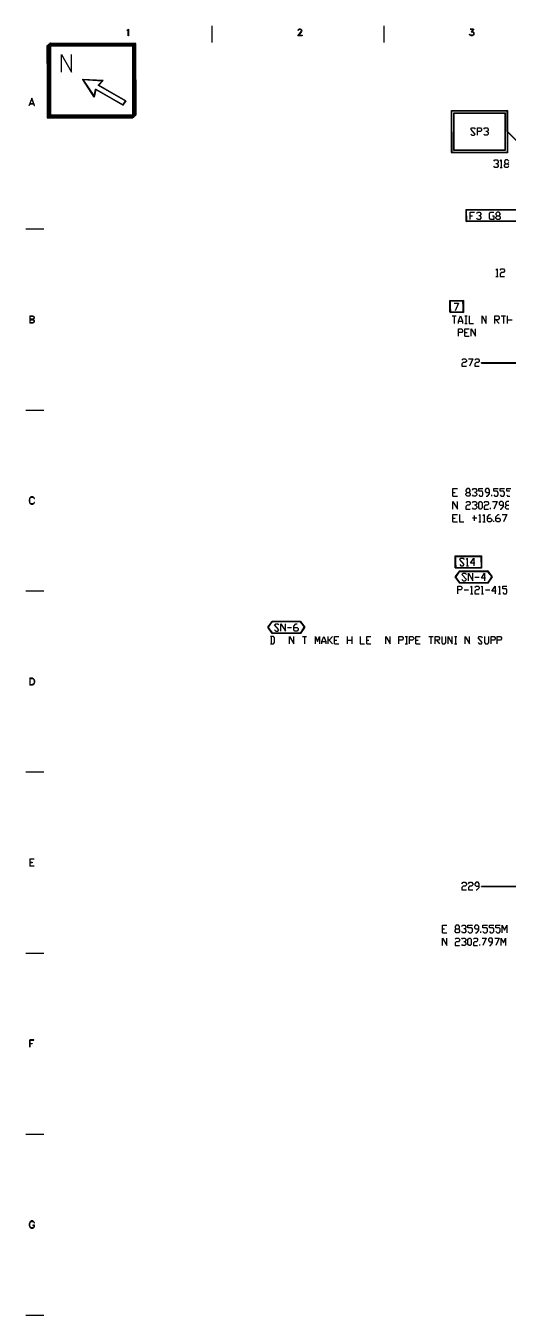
# Model space of a CAD drawing. Header units: millimetres. Extents: x 0 to 741, y 31 to 702.
# Drawn here: x 0 to 251, y 31 to 702 of the extents above; entities that cross this region are included whole.
import ezdxf

# ---------------------------------------------------------------- set-up
doc = ezdxf.new("R2010")
doc.units = ezdxf.units.MM
doc.layers.add('DIAGRAM', color=4, linetype='Continuous')

msp = doc.modelspace()

# ---------------------------------------------------------------- linework, layer by layer
at = {"layer": 'DIAGRAM'}
for p, q in [((52.56, 699.5), (52.92, 699.74)), ((52.92, 699.5), (52.56, 699.38)), ((52.56, 699.38), (52.56, 699.5)), ((52.92, 699.74), (53.4, 700.22)), ((53.28, 699.86), (52.92, 699.5)), ((53.28, 696.74), (53.28, 699.86)), ((53.4, 700.22), (53.4, 696.74)), ((96.96, 693.26), (96.96, 701.9)), ((141.6, 696.74), (143.04, 698.42)), ((141.72, 699.5), (141.84, 699.86)), ((141.72, 699.38), (141.72, 699.5)), ((141.84, 699.38), (141.72, 699.38)), ((143.16, 698.42), (141.72, 696.74)), ((141.84, 699.86), (142.08, 700.1)), ((142.08, 699.86), (141.84, 699.5)), ((141.84, 699.5), (141.84, 699.38)), ((142.08, 700.1), (142.32, 700.22)), ((142.32, 700.1), (142.08, 699.86)), ((142.32, 700.22), (143.04, 700.22)), ((143.04, 700.1), (142.32, 700.1)), ((143.04, 700.22), (143.4, 700.1)), ((143.4, 699.86), (143.04, 700.1)), ((143.04, 698.42), (143.4, 698.9)), ((143.52, 698.9), (143.16, 698.42)), ((143.4, 700.1), (143.52, 699.86)), ((143.52, 699.5), (143.4, 699.86)), ((143.4, 698.9), (143.52, 699.26)), ((143.52, 699.86), (143.64, 699.5)), ((143.52, 699.26), (143.52, 699.5)), ((143.64, 699.26), (143.52, 698.9)), ((143.64, 699.5), (143.64, 699.26)), ((186.48, 693.26), (186.48, 701.9)), ((231.36, 700.1), (231.36, 700.22)), ((231.36, 700.22), (233.16, 700.22)), ((232.92, 700.1), (231.36, 700.1)), ((232.92, 700.22), (231.84, 698.78)), ((231.84, 698.78), (232.32, 698.78)), ((233.16, 700.22), (231.96, 698.78)), ((231.96, 698.9), (232.32, 698.9)), ((232.32, 698.9), (232.8, 698.78)), ((232.32, 698.78), (232.8, 698.54)), ((232.44, 698.78), (232.92, 698.42)), ((232.8, 698.78), (233.16, 698.42)), ((232.8, 698.54), (233.16, 698.06)), ((232.92, 698.42), (233.16, 697.94)), ((233.16, 698.42), (233.28, 697.94)), ((11.4, 654.02), (11.16, 691.58)), ((11.16, 691.58), (11.16, 653.9)), ((11.4, 654.02), (11.16, 691.58)), ((11.16, 691.58), (11.4, 691.34)), ((11.16, 691.58), (11.4, 691.34)), ((56.16, 691.58), (11.16, 691.58)), ((11.4, 691.34), (56.16, 691.58)), ((11.4, 691.34), (56.16, 691.58)), ((11.76, 654.38), (11.64, 691.94)), ((11.64, 691.94), (11.64, 654.26)), ((11.76, 654.38), (11.64, 691.94)), ((11.64, 691.94), (11.76, 691.7)), ((11.64, 691.94), (11.76, 691.7)), ((56.52, 691.94), (11.64, 691.94)), ((11.76, 691.7), (56.52, 691.94)), ((11.76, 691.7), (56.52, 691.94)), ((11.76, 691.7), (11.76, 654.38)), ((56.4, 691.7), (11.76, 691.7)), ((12.12, 654.74), (12, 692.3)), ((12, 692.3), (12, 654.62)), ((12.12, 654.74), (12, 692.3)), ((12, 692.3), (12.12, 692.18)), ((12, 692.3), (12.12, 692.18)), ((56.88, 692.3), (12, 692.3)), ((12.12, 692.18), (56.88, 692.3)), ((12.12, 692.18), (56.88, 692.3)), ((12.12, 692.18), (12.12, 654.74)), ((56.76, 692.18), (12.12, 692.18)), ((12.48, 655.1), (12.36, 692.66)), ((12.36, 692.66), (12.36, 654.98)), ((12.48, 655.1), (12.36, 692.66)), ((12.36, 692.66), (12.48, 692.54)), ((12.36, 692.66), (12.48, 692.54)), ((57.36, 692.66), (12.36, 692.66)), ((12.48, 692.54), (57.36, 692.66)), ((12.48, 692.54), (57.36, 692.66)), ((12.48, 692.54), (12.48, 655.1)), ((57.12, 692.54), (12.48, 692.54)), ((12.84, 655.58), (12.72, 693.02)), ((12.72, 693.02), (12.72, 655.34)), ((12.84, 655.58), (12.72, 693.02)), ((12.72, 693.02), (12.84, 693.02)), ((12.84, 693.02), (12.84, 655.58)), ((53.4, 696.74), (53.28, 696.74)), ((56.16, 691.58), (56.04, 691.34)), ((56.16, 691.58), (56.04, 691.34)), ((56.16, 654.26), (56.16, 691.58)), ((56.52, 691.94), (56.4, 691.7)), ((56.52, 691.94), (56.4, 691.7)), ((56.4, 691.7), (56.52, 654.62)), ((56.4, 691.7), (56.52, 654.62)), ((56.4, 654.74), (56.4, 691.7)), ((56.52, 654.62), (56.52, 691.94)), ((56.88, 692.3), (56.76, 692.18)), ((56.88, 692.3), (56.76, 692.18)), ((56.76, 692.18), (56.88, 654.98)), ((56.76, 692.18), (56.88, 654.98)), ((56.76, 655.1), (56.76, 692.18)), ((56.88, 654.98), (56.88, 692.3)), ((57.36, 692.66), (57.12, 692.54)), ((57.36, 692.66), (57.12, 692.54)), ((57.12, 692.54), (57.36, 655.34)), ((57.12, 692.54), (57.36, 655.34)), ((57.12, 655.58), (57.12, 692.54)), ((57.36, 655.34), (57.36, 692.66)), ((143.88, 696.74), (141.6, 696.74)), ((141.72, 696.98), (143.88, 696.98)), ((143.88, 696.98), (143.88, 696.74)), ((231.12, 697.1), (231, 697.46)), ((231, 697.46), (231.12, 697.46)), ((231.36, 697.1), (231.12, 697.46)), ((231.72, 696.98), (231.12, 697.22)), ((231.36, 696.98), (231.12, 697.1)), ((231.84, 696.98), (231.36, 697.1)), ((231.84, 696.74), (231.36, 696.98)), ((232.32, 696.98), (231.84, 696.98)), ((232.32, 696.74), (231.84, 696.74)), ((232.8, 697.1), (232.32, 696.98)), ((232.8, 696.98), (232.32, 696.74)), ((232.92, 697.22), (232.44, 696.98)), ((233.16, 697.58), (232.8, 697.1)), ((233.16, 697.22), (232.8, 696.98)), ((233.16, 697.7), (232.92, 697.22)), ((233.16, 697.94), (233.16, 697.7)), ((233.28, 697.7), (233.16, 697.22)), ((233.28, 697.94), (233.28, 697.7)), ((11.4, 691.34), (11.4, 654.02)), ((56.04, 691.34), (11.4, 691.34)), ((18.6, 677.78), (18.6, 687.02)), ((18.6, 687.02), (23.88, 677.78)), ((23.88, 677.78), (23.88, 687.02)), ((55.8, 691.1), (55.68, 691.1)), ((55.68, 691.1), (55.8, 653.9)), ((55.68, 691.1), (55.8, 653.9)), ((55.68, 654.02), (55.68, 691.1)), ((55.8, 653.9), (55.8, 691.1)), ((56.04, 691.34), (56.16, 654.26)), ((56.04, 691.34), (56.16, 654.26)), ((56.04, 654.38), (56.04, 691.34)), ((29.76, 674.06), (29.64, 673.94)), ((29.64, 673.94), (29.76, 674.06)), ((29.64, 673.94), (35.64, 665.3)), ((29.64, 673.94), (35.64, 665.3)), ((35.64, 664.82), (29.64, 673.94)), ((40.32, 673.34), (29.64, 673.94)), ((29.64, 673.94), (39.96, 673.22)), ((40.32, 673.34), (29.64, 673.94)), ((35.64, 665.3), (29.76, 674.06)), ((29.76, 674.06), (40.32, 673.34)), ((39.96, 673.22), (37.68, 671.06)), ((40.32, 673.34), (38.04, 671.06)), ((38.04, 671.06), (39.96, 673.22)), ((38.04, 671.06), (39.96, 673.22)), ((39.96, 673.22), (40.32, 673.34)), ((39.96, 673.22), (40.32, 673.34)), ((35.64, 664.82), (36.36, 668.9)), ((36.36, 668.9), (35.64, 665.3)), ((35.64, 664.82), (36.36, 668.9)), ((36.48, 668.66), (35.64, 664.82)), ((35.64, 665.3), (35.64, 664.82)), ((35.64, 665.3), (35.64, 664.82)), ((36.36, 668.9), (36.48, 668.66)), ((36.36, 668.9), (36.48, 668.66)), ((50.52, 660.74), (36.36, 668.9)), ((36.48, 668.66), (50.52, 660.74)), ((36.48, 668.66), (50.52, 660.74)), ((50.52, 660.5), (36.48, 668.66)), ((52.08, 662.9), (37.68, 671.06)), ((37.68, 671.06), (51.84, 662.78)), ((52.08, 662.9), (37.68, 671.06)), ((37.68, 671.06), (38.04, 671.06)), ((37.68, 671.06), (38.04, 671.06)), ((38.04, 671.06), (52.08, 662.9)), ((3.12, 664.22), (1.68, 660.38)), ((1.68, 660.38), (1.8, 660.38)), ((1.8, 660.38), (3.12, 663.62)), ((2.04, 661.34), (4.2, 661.34)), ((2.16, 661.46), (3.96, 661.46)), ((4.56, 660.38), (3.12, 664.22)), ((3.12, 663.62), (4.32, 660.38)), ((4.32, 660.38), (4.56, 660.38)), ((52.08, 662.9), (50.52, 660.5)), ((50.52, 660.5), (51.84, 662.78)), ((51.84, 662.78), (50.52, 660.74)), ((50.52, 660.5), (51.84, 662.78)), ((50.52, 660.74), (50.52, 660.5)), ((50.52, 660.74), (50.52, 660.5)), ((51.84, 662.78), (52.08, 662.9)), ((51.84, 662.78), (52.08, 662.9)), ((55.68, 654.02), (11.16, 653.9)), ((55.68, 654.02), (11.16, 653.9)), ((11.16, 653.9), (11.4, 654.02)), ((11.16, 653.9), (11.4, 654.02)), ((11.16, 653.9), (55.8, 653.9)), ((11.4, 654.02), (55.68, 654.02)), ((56.04, 654.38), (11.64, 654.26)), ((56.04, 654.38), (11.64, 654.26)), ((11.64, 654.26), (11.76, 654.38)), ((11.64, 654.26), (11.76, 654.38)), ((11.64, 654.26), (56.16, 654.26)), ((11.76, 654.38), (56.04, 654.38)), ((56.4, 654.74), (12, 654.62)), ((56.4, 654.74), (12, 654.62)), ((12, 654.62), (12.12, 654.74)), ((12, 654.62), (12.12, 654.74)), ((12, 654.62), (56.52, 654.62)), ((12.12, 654.74), (56.4, 654.74)), ((56.76, 655.1), (12.36, 654.98)), ((56.76, 655.1), (12.36, 654.98)), ((12.36, 654.98), (12.48, 655.1)), ((12.36, 654.98), (12.48, 655.1)), ((12.36, 654.98), (56.88, 654.98)), ((12.48, 655.1), (56.76, 655.1)), ((57.12, 655.58), (12.72, 655.34)), ((57.12, 655.58), (12.72, 655.34)), ((12.72, 655.34), (12.84, 655.58)), ((12.72, 655.34), (12.84, 655.58)), ((12.72, 655.34), (57.36, 655.34)), ((12.84, 655.58), (57.12, 655.58)), ((55.8, 653.9), (55.68, 654.02)), ((55.8, 653.9), (55.68, 654.02)), ((56.16, 654.26), (56.04, 654.38)), ((56.16, 654.26), (56.04, 654.38)), ((56.52, 654.62), (56.4, 654.74)), ((56.52, 654.62), (56.4, 654.74)), ((56.88, 654.98), (56.76, 655.1)), ((56.88, 654.98), (56.76, 655.1)), ((57.36, 655.34), (57.12, 655.58)), ((57.36, 655.34), (57.12, 655.58)), ((221.76, 657.62), (221.52, 657.74)), ((221.52, 657.74), (250.8, 657.74)), ((221.76, 657.62), (221.52, 657.74)), ((221.52, 657.74), (221.76, 635.9)), ((221.52, 657.74), (221.76, 635.9)), ((221.52, 635.9), (221.52, 657.74)), ((250.8, 657.74), (221.76, 657.62)), ((250.8, 657.74), (221.76, 657.62)), ((221.76, 657.62), (250.56, 657.62)), ((221.76, 635.9), (221.76, 657.62)), ((222.84, 656.42), (222.72, 656.66)), ((222.72, 656.66), (249.6, 656.66)), ((222.84, 656.42), (222.72, 656.66)), ((222.72, 656.66), (222.84, 636.98)), ((222.72, 656.66), (222.84, 636.98)), ((222.72, 636.98), (222.72, 656.66)), ((249.6, 656.66), (222.84, 656.42)), ((249.6, 656.66), (222.84, 656.42)), ((222.84, 656.42), (249.48, 656.42)), ((222.84, 636.98), (222.84, 656.42)), ((249.48, 656.42), (249.6, 656.66)), ((249.48, 656.42), (249.6, 656.66)), ((249.6, 636.98), (249.48, 656.42)), ((249.48, 656.42), (249.48, 637.1)), ((249.6, 636.98), (249.48, 656.42)), ((249.6, 656.66), (249.6, 636.98)), ((250.56, 657.62), (250.8, 657.74)), ((250.56, 657.62), (250.8, 657.74)), ((250.8, 635.78), (250.56, 657.62)), ((250.56, 657.62), (250.56, 636.02)), ((250.8, 635.78), (250.56, 657.62)), ((250.8, 657.74), (250.8, 635.78)), ((231.72, 648.14), (232.2, 648.74)), ((233.88, 645.5), (231.72, 648.14)), ((231.72, 645.5), (232.2, 644.9)), ((232.2, 648.74), (233.4, 648.74)), ((232.2, 644.9), (233.4, 644.9)), ((233.4, 648.74), (233.88, 648.14)), ((233.4, 644.9), (233.88, 645.5)), ((235.08, 644.9), (235.08, 648.74)), ((235.08, 648.74), (236.76, 648.74)), ((236.76, 646.82), (235.08, 646.82)), ((236.76, 648.74), (237.24, 648.14)), ((237.24, 647.42), (236.76, 646.82)), ((237.24, 648.14), (237.24, 647.42)), ((238.44, 648.14), (238.92, 648.74)), ((238.92, 644.9), (238.44, 645.5)), ((238.92, 648.74), (240.12, 648.74)), ((240.12, 644.9), (238.92, 644.9)), ((240.12, 646.82), (239.52, 646.82)), ((240.12, 648.74), (240.6, 648.14)), ((240.6, 647.42), (240.12, 646.82)), ((240.12, 646.82), (240.6, 646.1)), ((240.6, 645.5), (240.12, 644.9)), ((240.6, 648.14), (240.6, 647.42)), ((240.6, 646.1), (240.6, 645.5)), ((250.56, 646.82), (250.68, 646.94)), ((286.92, 610.7), (250.56, 646.82)), ((250.56, 646.82), (286.8, 610.58)), ((286.92, 610.7), (250.56, 646.82)), ((250.68, 646.94), (286.92, 610.7)), ((221.76, 635.9), (221.52, 635.9)), ((221.64, 636.02), (221.64, 635.78)), ((221.64, 635.78), (250.56, 636.02)), ((250.56, 636.02), (221.64, 636.02)), ((221.64, 635.78), (250.56, 636.02)), ((250.8, 635.78), (221.64, 635.78)), ((222.84, 636.98), (222.72, 636.98)), ((222.84, 637.1), (222.84, 636.98)), ((222.84, 636.98), (249.48, 637.1)), ((249.48, 637.1), (222.84, 637.1)), ((222.84, 636.98), (249.48, 637.1)), ((249.6, 636.98), (222.84, 636.98)), ((243.6, 631.34), (244.2, 632.06)), ((244.2, 632.06), (245.28, 632.06)), ((245.28, 632.06), (245.88, 631.34)), ((245.88, 631.34), (245.88, 630.74)), ((246.96, 631.34), (247.44, 632.06)), ((247.44, 632.06), (247.44, 628.1)), ((249.72, 632.06), (249.12, 631.34)), ((249.12, 631.34), (249.12, 630.74)), ((249.48, 637.1), (249.6, 636.98)), ((249.48, 637.1), (249.6, 636.98)), ((250.8, 632.06), (249.72, 632.06)), ((250.56, 636.02), (250.8, 635.78)), ((250.56, 636.02), (250.8, 635.78)), ((251.4, 631.34), (250.8, 632.06)), ((244.2, 628.1), (243.6, 628.82)), ((245.28, 628.1), (244.2, 628.1)), ((245.28, 630.02), (244.68, 630.02)), ((245.88, 630.74), (245.28, 630.02)), ((245.28, 630.02), (245.88, 629.42)), ((245.88, 628.82), (245.28, 628.1)), ((245.88, 629.42), (245.88, 628.82)), ((246.96, 628.1), (248.04, 628.1)), ((249.12, 630.74), (249.72, 630.02)), ((249.12, 629.42), (249.72, 630.02)), ((249.12, 628.82), (249.12, 629.42)), ((249.72, 628.1), (249.12, 628.82)), ((249.72, 630.02), (250.8, 630.02)), ((250.8, 628.1), (249.72, 628.1)), ((250.8, 630.02), (251.4, 630.74)), ((250.8, 630.02), (251.4, 629.42)), ((251.4, 628.82), (250.8, 628.1)), ((229.32, 606.14), (229.2, 606.26)), ((229.2, 606.26), (262.8, 606.26)), ((229.32, 606.14), (229.2, 606.26)), ((229.2, 606.26), (229.32, 600.02)), ((229.2, 606.26), (229.32, 600.02)), ((229.2, 600.02), (229.2, 606.26)), ((262.8, 606.26), (229.32, 606.14)), ((262.8, 606.26), (229.32, 606.14)), ((229.32, 606.14), (262.68, 606.14)), ((229.32, 600.02), (229.32, 606.14)), ((231.36, 600.98), (231.36, 604.94)), ((231.36, 604.94), (233.52, 604.94)), ((234.72, 604.22), (235.2, 604.94)), ((235.2, 604.94), (236.4, 604.94)), ((236.4, 604.94), (236.88, 604.22)), ((236.88, 604.22), (236.88, 603.62)), ((241.32, 604.22), (241.92, 604.94)), ((241.32, 601.7), (241.32, 604.22)), ((241.92, 604.94), (243.6, 604.94)), ((245.28, 604.94), (244.68, 604.22)), ((244.68, 604.22), (244.68, 603.62)), ((246.36, 604.94), (245.28, 604.94)), ((246.96, 604.22), (246.36, 604.94)), ((246.96, 603.62), (246.96, 604.22)), ((229.32, 600.02), (229.2, 600.02)), ((229.32, 600.14), (229.32, 600.02)), ((229.32, 600.02), (262.68, 600.14)), ((262.68, 600.14), (229.32, 600.14)), ((229.32, 600.02), (262.68, 600.14)), ((262.8, 600.02), (229.32, 600.02)), ((231.36, 602.9), (232.44, 602.9)), ((235.2, 600.98), (234.72, 601.7)), ((236.4, 600.98), (235.2, 600.98)), ((236.4, 602.9), (235.8, 602.9)), ((236.88, 603.62), (236.4, 602.9)), ((236.4, 602.9), (236.88, 602.3)), ((236.88, 601.7), (236.4, 600.98)), ((236.88, 602.3), (236.88, 601.7)), ((241.92, 600.98), (241.32, 601.7)), ((243.6, 600.98), (241.92, 600.98)), ((243, 602.9), (243.6, 602.9)), ((243.6, 602.9), (243.6, 600.98)), ((244.68, 603.62), (245.28, 602.9)), ((244.68, 602.3), (245.28, 602.9)), ((244.68, 601.7), (244.68, 602.3)), ((245.28, 600.98), (244.68, 601.7)), ((245.28, 602.9), (246.36, 602.9)), ((246.36, 600.98), (245.28, 600.98)), ((246.36, 602.9), (246.96, 603.62)), ((246.36, 602.9), (246.96, 602.3)), ((246.96, 601.7), (246.36, 600.98)), ((246.96, 602.3), (246.96, 601.7)), ((0, 596.18), (9.36, 596.18)), ((244.68, 574.7), (245.28, 575.3)), ((244.68, 571.46), (245.88, 571.46)), ((245.28, 575.3), (245.28, 571.46)), ((246.96, 574.7), (247.44, 575.3)), ((247.44, 573.38), (246.96, 572.78)), ((246.96, 572.78), (246.96, 571.46)), ((246.96, 571.46), (249.12, 571.46)), ((247.44, 575.3), (248.64, 575.3)), ((248.64, 573.38), (247.44, 573.38)), ((248.64, 575.3), (249.12, 574.7)), ((249.12, 574.1), (248.64, 573.38)), ((249.12, 574.7), (249.12, 574.1)), ((221.04, 558.74), (220.8, 558.86)), ((220.8, 558.86), (227.76, 558.86)), ((221.04, 558.74), (220.8, 558.86)), ((220.8, 558.86), (221.04, 552.74)), ((220.8, 558.86), (221.04, 552.74)), ((220.8, 552.74), (220.8, 558.86)), ((227.76, 558.86), (221.04, 558.74)), ((227.76, 558.86), (221.04, 558.74)), ((221.04, 558.74), (227.52, 558.74)), ((221.04, 552.74), (221.04, 558.74)), ((222.96, 557.54), (225.24, 557.54)), ((225.24, 557.54), (223.56, 553.58)), ((227.52, 558.74), (227.76, 558.86)), ((227.52, 558.74), (227.76, 558.86)), ((227.76, 552.62), (227.52, 558.74)), ((227.52, 558.74), (227.52, 552.74)), ((227.76, 552.62), (227.52, 558.74)), ((227.76, 558.86), (227.76, 552.62)), ((2.04, 550.94), (2.04, 547.1)), ((2.04, 550.94), (3.48, 550.94)), ((2.16, 550.7), (2.16, 547.34)), ((2.16, 550.7), (3.48, 550.7)), ((3.48, 550.94), (3.96, 550.7)), ((3.48, 550.7), (3.96, 550.58)), ((3.96, 550.7), (4.2, 550.58)), ((3.96, 550.58), (4.2, 550.22)), ((4.2, 550.58), (4.32, 550.22)), ((221.04, 552.74), (220.8, 552.74)), ((220.92, 552.74), (220.92, 552.62)), ((220.92, 552.62), (227.52, 552.74)), ((227.52, 552.74), (220.92, 552.74)), ((220.92, 552.62), (227.52, 552.74)), ((227.76, 552.62), (220.92, 552.62)), ((221.88, 550.82), (224.04, 550.82)), ((222.96, 550.82), (222.96, 546.98)), ((225.24, 548.18), (226.32, 550.82)), ((226.32, 550.82), (227.4, 548.18)), ((227.52, 552.74), (227.76, 552.62)), ((227.52, 552.74), (227.76, 552.62)), ((228.6, 550.82), (229.68, 550.82)), ((229.08, 550.82), (229.08, 546.98)), ((230.76, 550.82), (230.76, 546.98)), ((237.48, 546.98), (237.48, 550.82)), ((237.48, 550.82), (239.64, 546.98)), ((239.64, 546.98), (239.64, 550.82)), ((244.2, 546.98), (244.2, 550.82)), ((244.2, 550.82), (245.88, 550.82)), ((245.88, 550.82), (246.36, 550.22)), ((247.44, 550.82), (249.72, 550.82)), ((248.64, 550.82), (248.64, 546.98)), ((250.8, 546.98), (250.8, 550.82)), ((3.48, 547.1), (2.04, 547.1)), ((3.48, 549.14), (2.16, 549.14)), ((2.16, 548.9), (3.48, 548.9)), ((3.48, 547.34), (2.16, 547.34)), ((3.96, 549.26), (3.48, 549.14)), ((3.96, 549.14), (3.48, 548.9)), ((3.48, 549.14), (3.96, 548.9)), ((3.48, 548.9), (3.96, 548.78)), ((3.96, 547.46), (3.48, 547.34)), ((3.96, 547.34), (3.48, 547.1)), ((4.2, 549.62), (3.96, 549.26)), ((4.2, 549.26), (3.96, 549.14)), ((3.96, 548.9), (4.2, 548.78)), ((3.96, 548.78), (4.2, 548.42)), ((4.2, 547.82), (3.96, 547.46)), ((4.2, 547.46), (3.96, 547.34)), ((4.2, 550.22), (4.2, 549.62)), ((4.32, 549.62), (4.2, 549.26)), ((4.2, 548.78), (4.32, 548.42)), ((4.2, 548.42), (4.2, 547.82)), ((4.32, 547.82), (4.2, 547.46)), ((4.32, 550.22), (4.32, 549.62)), ((4.32, 548.42), (4.32, 547.82)), ((225.24, 546.98), (225.24, 548.18)), ((225.24, 548.18), (227.4, 548.18)), ((225.24, 540.26), (225.24, 544.1)), ((225.24, 544.1), (226.92, 544.1)), ((226.92, 544.1), (227.4, 543.5)), ((227.4, 548.18), (227.4, 546.98)), ((228.6, 546.98), (229.68, 546.98)), ((228.6, 540.26), (228.6, 544.1)), ((228.6, 544.1), (230.76, 544.1)), ((230.76, 546.98), (233.04, 546.98)), ((231.84, 540.26), (231.84, 544.1)), ((231.84, 544.1), (234.12, 540.26)), ((234.12, 540.26), (234.12, 544.1)), ((245.88, 548.9), (244.2, 548.9)), ((244.68, 548.9), (246.36, 546.98)), ((246.36, 549.5), (245.88, 548.9)), ((246.36, 550.22), (246.36, 549.5)), ((250.8, 548.9), (253.08, 548.9)), ((226.92, 542.18), (225.24, 542.18)), ((227.4, 542.78), (226.92, 542.18)), ((227.4, 543.5), (227.4, 542.78)), ((228.6, 542.18), (229.68, 542.18)), ((228.6, 540.26), (230.76, 540.26)), ((227.04, 527.9), (227.64, 528.5)), ((227.64, 526.58), (227.04, 525.98)), ((227.04, 525.98), (227.04, 524.66)), ((227.04, 524.66), (229.32, 524.66)), ((227.64, 528.5), (228.72, 528.5)), ((228.72, 526.58), (227.64, 526.58)), ((228.72, 528.5), (229.32, 527.9)), ((229.32, 527.18), (228.72, 526.58)), ((229.32, 527.9), (229.32, 527.18)), ((230.4, 528.5), (232.68, 528.5)), ((232.68, 528.5), (231, 524.66)), ((233.76, 527.9), (234.36, 528.5)), ((234.36, 526.58), (233.76, 525.98)), ((233.76, 525.98), (233.76, 524.66)), ((233.76, 524.66), (235.92, 524.66)), ((234.36, 528.5), (235.44, 528.5)), ((235.44, 526.58), (234.36, 526.58)), ((235.44, 528.5), (235.92, 527.9)), ((235.92, 527.18), (235.44, 526.58)), ((235.92, 527.9), (235.92, 527.18)), ((265.92, 526.58), (237.24, 526.34)), ((265.92, 526.58), (237.24, 526.34)), ((237.24, 526.34), (237.24, 526.58)), ((237.24, 526.58), (265.92, 526.58)), ((237.24, 526.34), (265.92, 526.34)), ((0, 501.86), (9.36, 501.86)), ((2.52, 456.5), (2.16, 456.14)), ((2.88, 456.62), (2.52, 456.5)), ((2.52, 456.26), (2.88, 456.5)), ((3.6, 456.62), (2.88, 456.62)), ((2.88, 456.5), (3.6, 456.5)), ((3.96, 456.5), (3.6, 456.62)), ((3.6, 456.5), (3.96, 456.26)), ((4.32, 456.14), (3.96, 456.5)), ((222.36, 456.98), (222.36, 460.94)), ((222.36, 460.94), (224.64, 460.94)), ((222.36, 458.9), (223.56, 458.9)), ((222.36, 456.98), (224.64, 456.98)), ((229.68, 460.94), (229.08, 460.22)), ((229.08, 460.22), (229.08, 459.62)), ((229.08, 459.62), (229.68, 458.9)), ((229.08, 458.3), (229.68, 458.9)), ((229.08, 457.7), (229.08, 458.3)), ((229.68, 456.98), (229.08, 457.7)), ((230.76, 460.94), (229.68, 460.94)), ((229.68, 458.9), (230.76, 458.9)), ((230.76, 456.98), (229.68, 456.98)), ((231.36, 460.22), (230.76, 460.94)), ((230.76, 458.9), (231.36, 459.62)), ((230.76, 458.9), (231.36, 458.3)), ((231.36, 457.7), (230.76, 456.98)), ((231.36, 459.62), (231.36, 460.22)), ((231.36, 458.3), (231.36, 457.7)), ((232.44, 460.22), (233.04, 460.94)), ((233.04, 456.98), (232.44, 457.7)), ((233.04, 460.94), (234.12, 460.94)), ((234.12, 456.98), (233.04, 456.98)), ((234.12, 458.9), (233.52, 458.9)), ((234.12, 460.94), (234.72, 460.22)), ((234.72, 459.62), (234.12, 458.9)), ((234.12, 458.9), (234.72, 458.3)), ((234.72, 457.7), (234.12, 456.98)), ((234.72, 460.22), (234.72, 459.62)), ((234.72, 458.3), (234.72, 457.7)), ((235.8, 459.62), (235.8, 460.94)), ((235.8, 460.94), (237.96, 460.94)), ((237.48, 459.62), (235.8, 459.62)), ((235.8, 457.7), (236.4, 456.98)), ((236.4, 456.98), (237.48, 456.98)), ((237.96, 458.9), (237.48, 459.62)), ((237.48, 456.98), (237.96, 457.7)), ((237.96, 457.7), (237.96, 458.9)), ((239.64, 460.94), (239.16, 460.22)), ((239.16, 460.22), (239.16, 459.62)), ((239.16, 459.62), (239.64, 458.9)), ((240.84, 460.94), (239.64, 460.94)), ((239.64, 458.9), (241.32, 458.9)), ((239.64, 456.98), (240.24, 456.98)), ((240.24, 456.98), (241.32, 458.3)), ((241.32, 460.22), (240.84, 460.94)), ((241.32, 458.3), (241.32, 460.22)), ((242.52, 456.98), (242.52, 457.7)), ((243.6, 459.62), (243.6, 460.94)), ((243.6, 460.94), (245.88, 460.94)), ((245.28, 459.62), (243.6, 459.62)), ((243.6, 457.7), (244.2, 456.98)), ((244.2, 456.98), (245.28, 456.98)), ((245.88, 458.9), (245.28, 459.62)), ((245.28, 456.98), (245.88, 457.7)), ((245.88, 457.7), (245.88, 458.9)), ((246.96, 459.62), (246.96, 460.94)), ((246.96, 460.94), (249.12, 460.94)), ((248.64, 459.62), (246.96, 459.62)), ((246.96, 457.7), (247.44, 456.98)), ((247.44, 456.98), (248.64, 456.98)), ((249.12, 458.9), (248.64, 459.62)), ((248.64, 456.98), (249.12, 457.7)), ((249.12, 457.7), (249.12, 458.9)), ((250.32, 459.62), (250.32, 460.94)), ((250.32, 460.94), (252.48, 460.94)), ((252, 459.62), (250.32, 459.62)), ((250.32, 457.7), (250.8, 456.98)), ((250.8, 456.98), (252, 456.98)), ((2.04, 455.78), (1.8, 455.18)), ((1.8, 455.18), (1.8, 454.34)), ((1.8, 454.34), (2.04, 453.74)), ((2.16, 456.14), (2.04, 455.78)), ((2.04, 455.18), (2.16, 455.78)), ((2.04, 454.34), (2.04, 455.18)), ((2.16, 453.74), (2.04, 454.34)), ((2.04, 453.74), (2.16, 453.38)), ((2.16, 455.78), (2.52, 456.26)), ((2.52, 453.26), (2.16, 453.74)), ((2.16, 453.38), (2.52, 453.02)), ((2.88, 453.02), (2.52, 453.26)), ((2.52, 453.02), (2.88, 452.9)), ((3.6, 453.02), (2.88, 453.02)), ((2.88, 452.9), (3.6, 452.9)), ((3.96, 453.26), (3.6, 453.02)), ((3.6, 452.9), (3.96, 453.02)), ((3.96, 456.26), (4.2, 456.14)), ((4.2, 453.38), (3.96, 453.26)), ((3.96, 453.02), (4.32, 453.38)), ((4.2, 456.14), (4.32, 455.78)), ((4.32, 453.74), (4.2, 453.38)), ((4.56, 455.78), (4.32, 456.14)), ((4.32, 455.78), (4.56, 455.78)), ((4.56, 453.74), (4.32, 453.74)), ((4.32, 453.38), (4.56, 453.74)), ((222.36, 450.26), (222.36, 454.22)), ((222.36, 454.22), (224.64, 450.26)), ((224.64, 450.26), (224.64, 454.22)), ((229.08, 453.5), (229.68, 454.22)), ((229.68, 452.3), (229.08, 451.58)), ((229.08, 451.58), (229.08, 450.26)), ((229.08, 450.26), (231.36, 450.26)), ((229.68, 454.22), (230.76, 454.22)), ((230.76, 452.3), (229.68, 452.3)), ((230.76, 454.22), (231.36, 453.5)), ((231.36, 452.9), (230.76, 452.3)), ((231.36, 453.5), (231.36, 452.9)), ((232.44, 453.5), (233.04, 454.22)), ((233.04, 450.26), (232.44, 450.98)), ((233.04, 454.22), (234.12, 454.22)), ((234.12, 450.26), (233.04, 450.26)), ((234.12, 452.3), (233.52, 452.3)), ((234.12, 454.22), (234.72, 453.5)), ((234.72, 452.9), (234.12, 452.3)), ((234.12, 452.3), (234.72, 451.58)), ((234.72, 450.98), (234.12, 450.26)), ((234.72, 453.5), (234.72, 452.9)), ((234.72, 451.58), (234.72, 450.98)), ((235.8, 453.5), (236.4, 454.22)), ((235.8, 450.98), (235.8, 453.5)), ((236.4, 450.26), (235.8, 450.98)), ((236.4, 454.22), (236.88, 454.22)), ((236.88, 450.26), (236.4, 450.26)), ((236.88, 454.22), (237.48, 453.5)), ((237.48, 450.98), (236.88, 450.26)), ((237.48, 453.5), (237.48, 450.98)), ((238.56, 453.5), (239.16, 454.22)), ((239.16, 452.3), (238.56, 451.58)), ((238.56, 451.58), (238.56, 450.26)), ((238.56, 450.26), (240.84, 450.26)), ((239.16, 454.22), (240.24, 454.22)), ((240.24, 452.3), (239.16, 452.3)), ((240.24, 454.22), (240.84, 453.5)), ((240.84, 452.9), (240.24, 452.3)), ((240.84, 453.5), (240.84, 452.9)), ((241.92, 450.26), (241.92, 450.98)), ((243, 454.22), (245.28, 454.22)), ((245.28, 454.22), (243.6, 450.26)), ((246.96, 454.22), (246.36, 453.5)), ((246.36, 453.5), (246.36, 452.9)), ((246.36, 452.9), (246.96, 452.3)), ((248.04, 454.22), (246.96, 454.22)), ((246.96, 452.3), (248.64, 452.3)), ((246.96, 450.26), (247.44, 450.26)), ((247.44, 450.26), (248.64, 451.58)), ((248.64, 453.5), (248.04, 454.22)), ((248.64, 451.58), (248.64, 453.5)), ((250.32, 454.22), (249.72, 453.5)), ((249.72, 453.5), (249.72, 452.9)), ((249.72, 452.9), (250.32, 452.3)), ((249.72, 451.58), (250.32, 452.3)), ((249.72, 450.98), (249.72, 451.58)), ((250.32, 450.26), (249.72, 450.98)), ((251.4, 454.22), (250.32, 454.22)), ((250.32, 452.3), (251.4, 452.3)), ((251.4, 450.26), (250.32, 450.26)), ((222.36, 443.66), (222.36, 447.5)), ((222.36, 447.5), (224.64, 447.5)), ((222.36, 445.58), (223.56, 445.58)), ((222.36, 443.66), (224.64, 443.66)), ((225.72, 447.5), (225.72, 443.66)), ((225.72, 443.66), (228, 443.66)), ((234.72, 445.58), (232.44, 445.58)), ((233.52, 444.26), (233.52, 446.9)), ((235.8, 446.9), (236.4, 447.5)), ((235.8, 443.66), (236.88, 443.66)), ((236.4, 447.5), (236.4, 443.66)), ((237.96, 446.9), (238.56, 447.5)), ((237.96, 443.66), (239.16, 443.66)), ((238.56, 447.5), (238.56, 443.66)), ((240.24, 446.18), (241.32, 447.5)), ((240.24, 444.26), (240.24, 446.18)), ((240.24, 445.58), (241.92, 445.58)), ((240.84, 443.66), (240.24, 444.26)), ((241.92, 443.66), (240.84, 443.66)), ((241.32, 447.5), (241.92, 447.5)), ((241.92, 445.58), (242.52, 444.86)), ((242.52, 444.26), (241.92, 443.66)), ((242.52, 444.86), (242.52, 444.26)), ((243.6, 443.66), (243.6, 444.26)), ((244.68, 446.18), (245.88, 447.5)), ((244.68, 444.26), (244.68, 446.18)), ((244.68, 445.58), (246.36, 445.58)), ((245.28, 443.66), (244.68, 444.26)), ((246.36, 443.66), (245.28, 443.66)), ((245.88, 447.5), (246.36, 447.5)), ((246.36, 445.58), (246.96, 444.86)), ((246.96, 444.26), (246.36, 443.66)), ((246.96, 444.86), (246.96, 444.26)), ((248.04, 447.5), (250.32, 447.5)), ((250.32, 447.5), (248.64, 443.66)), ((223.8, 425.66), (223.56, 425.9)), ((223.56, 425.9), (237.24, 425.9)), ((223.8, 425.66), (223.56, 425.9)), ((223.56, 425.9), (223.8, 419.66)), ((223.56, 425.9), (223.8, 419.66)), ((223.56, 419.66), (223.56, 425.9)), ((237.24, 425.9), (223.8, 425.66)), ((237.24, 425.9), (223.8, 425.66)), ((223.8, 425.66), (237, 425.66)), ((223.8, 419.66), (223.8, 425.66)), ((225.96, 423.98), (226.44, 424.7)), ((228.12, 421.46), (225.96, 423.98)), ((226.44, 424.7), (227.64, 424.7)), ((227.64, 424.7), (228.12, 423.98)), ((229.32, 423.98), (229.8, 424.7)), ((229.8, 424.7), (229.8, 420.74)), ((231.48, 422.06), (233.16, 424.7)), ((233.16, 424.7), (233.16, 420.74)), ((237, 425.66), (237.24, 425.9)), ((237, 425.66), (237.24, 425.9)), ((237.24, 419.54), (237, 425.66)), ((237, 425.66), (237, 419.78)), ((237.24, 419.54), (237, 425.66)), ((237.24, 425.9), (237.24, 419.54)), ((223.8, 419.66), (223.56, 419.66)), ((223.56, 414.98), (225.84, 418.1)), ((223.68, 419.78), (223.68, 419.54)), ((223.68, 419.54), (237, 419.78)), ((237, 419.78), (223.68, 419.78)), ((223.68, 419.54), (237, 419.78)), ((237.24, 419.54), (223.68, 419.54)), ((225.84, 418.1), (223.8, 414.98)), ((225.84, 418.1), (223.8, 414.98)), ((223.8, 414.98), (225.96, 417.86)), ((225.96, 417.86), (225.84, 418.1)), ((225.84, 418.1), (240.48, 418.1)), ((225.96, 417.86), (225.84, 418.1)), ((225.96, 421.46), (226.44, 420.74)), ((240.48, 418.1), (225.96, 417.86)), ((240.48, 418.1), (225.96, 417.86)), ((225.96, 417.86), (240.36, 417.86)), ((226.44, 420.74), (227.64, 420.74)), ((227.04, 416.18), (227.64, 416.9)), ((227.64, 420.74), (228.12, 421.46)), ((227.64, 416.9), (228.72, 416.9)), ((228.72, 416.9), (229.32, 416.18)), ((229.32, 420.74), (230.4, 420.74)), ((230.4, 412.94), (230.4, 416.9)), ((230.4, 416.9), (232.68, 412.94)), ((233.76, 422.06), (231.48, 422.06)), ((232.68, 412.94), (232.68, 416.9)), ((237, 419.78), (237.24, 419.54)), ((237, 419.78), (237.24, 419.54)), ((237.12, 414.26), (238.8, 416.9)), ((238.8, 416.9), (238.8, 412.94)), ((240.36, 417.86), (240.48, 418.1)), ((240.36, 417.86), (240.48, 418.1)), ((242.76, 414.98), (240.36, 417.86)), ((240.36, 417.86), (242.52, 414.98)), ((242.76, 414.98), (240.36, 417.86)), ((240.48, 418.1), (242.76, 414.98)), ((223.8, 414.98), (223.56, 414.98)), ((223.8, 414.98), (223.56, 414.98)), ((223.56, 414.98), (225.96, 411.86)), ((223.56, 414.98), (225.96, 411.86)), ((225.84, 411.74), (223.56, 414.98)), ((225.96, 411.86), (223.8, 414.98)), ((224.88, 406.22), (224.88, 410.18)), ((224.88, 410.18), (226.44, 410.18)), ((225.96, 411.86), (225.84, 411.74)), ((225.96, 411.98), (225.96, 411.74)), ((225.96, 411.74), (240.36, 411.98)), ((240.36, 411.98), (225.96, 411.98)), ((225.96, 411.74), (240.36, 411.98)), ((240.48, 411.74), (225.96, 411.74)), ((226.44, 410.18), (227.04, 409.58)), ((229.32, 413.66), (227.04, 416.18)), ((227.04, 413.66), (227.64, 412.94)), ((227.04, 409.58), (227.04, 408.86)), ((227.64, 412.94), (228.72, 412.94)), ((228.72, 412.94), (229.32, 413.66)), ((231.48, 409.58), (232.08, 410.18)), ((232.08, 410.18), (232.08, 406.22)), ((233.76, 414.86), (235.92, 414.86)), ((233.76, 409.58), (234.36, 410.18)), ((234.36, 410.18), (235.44, 410.18)), ((235.44, 410.18), (235.92, 409.58)), ((235.92, 409.58), (235.92, 408.86)), ((239.28, 414.26), (237.12, 414.26)), ((237.12, 409.58), (237.6, 410.18)), ((237.6, 410.18), (237.6, 406.22)), ((242.52, 414.98), (240.36, 411.98)), ((240.36, 411.98), (240.48, 411.74)), ((240.36, 411.98), (240.48, 411.74)), ((240.48, 411.74), (242.52, 414.98)), ((240.48, 411.74), (242.52, 414.98)), ((242.76, 414.98), (240.48, 411.74)), ((242.52, 414.98), (242.76, 414.98)), ((242.52, 414.98), (242.76, 414.98)), ((242.64, 407.54), (244.32, 410.18)), ((244.32, 410.18), (244.32, 406.22)), ((246, 409.58), (246.6, 410.18)), ((246.6, 410.18), (246.6, 406.22)), ((248.28, 408.86), (248.28, 410.18)), ((248.28, 410.18), (250.44, 410.18)), ((0, 407.66), (9.36, 407.66)), ((226.44, 408.26), (224.88, 408.26)), ((227.04, 408.86), (226.44, 408.26)), ((228.12, 408.26), (230.4, 408.26)), ((231.48, 406.22), (232.68, 406.22)), ((234.36, 408.26), (233.76, 407.54)), ((233.76, 407.54), (233.76, 406.22)), ((233.76, 406.22), (235.92, 406.22)), ((235.44, 408.26), (234.36, 408.26)), ((235.92, 408.86), (235.44, 408.26)), ((237.12, 406.22), (238.2, 406.22)), ((239.28, 408.26), (241.56, 408.26)), ((244.92, 407.54), (242.64, 407.54)), ((246, 406.22), (247.08, 406.22)), ((249.96, 408.86), (248.28, 408.86)), ((248.28, 406.94), (248.76, 406.22)), ((248.76, 406.22), (249.96, 406.22)), ((250.44, 408.26), (249.96, 408.86)), ((249.96, 406.22), (250.44, 406.94)), ((250.44, 406.94), (250.44, 408.26)), ((126, 388.82), (128.28, 391.82)), ((128.28, 391.82), (126.24, 388.82)), ((128.28, 391.82), (126.24, 388.82)), ((126.24, 388.82), (128.4, 391.7)), ((128.4, 391.7), (128.28, 391.82)), ((128.28, 391.82), (142.92, 391.82)), ((128.4, 391.7), (128.28, 391.82)), ((142.92, 391.82), (128.4, 391.7)), ((142.92, 391.82), (128.4, 391.7)), ((128.4, 391.7), (142.8, 391.7)), ((129.48, 390.02), (130.08, 390.62)), ((131.76, 387.38), (129.48, 390.02)), ((130.08, 390.62), (131.16, 390.62)), ((131.16, 390.62), (131.76, 390.02)), ((132.84, 386.78), (132.84, 390.62)), ((132.84, 390.62), (135.12, 386.78)), ((135.12, 386.78), (135.12, 390.62)), ((139.56, 389.42), (140.64, 390.62)), ((139.56, 387.38), (139.56, 389.42)), ((140.64, 390.62), (141.24, 390.62)), ((142.8, 391.7), (142.92, 391.82)), ((142.8, 391.7), (142.92, 391.82)), ((145.2, 388.82), (142.8, 391.7)), ((142.8, 391.7), (144.96, 388.82)), ((145.2, 388.82), (142.8, 391.7)), ((142.92, 391.82), (145.2, 388.82)), ((126.24, 388.82), (126, 388.82)), ((126.24, 388.82), (126, 388.82)), ((126, 388.82), (128.4, 385.7)), ((126, 388.82), (128.4, 385.7)), ((128.28, 385.58), (126, 388.82)), ((128.4, 385.7), (126.24, 388.82)), ((128.88, 384.02), (127.32, 384.02)), ((127.8, 384.02), (127.8, 380.06)), ((128.4, 385.7), (128.28, 385.58)), ((128.4, 385.7), (128.4, 385.58)), ((128.4, 385.58), (142.8, 385.7)), ((142.8, 385.7), (128.4, 385.7)), ((128.4, 385.58), (142.8, 385.7)), ((142.92, 385.58), (128.4, 385.58)), ((129.48, 383.3), (128.88, 384.02)), ((129.48, 387.38), (130.08, 386.78)), ((129.48, 380.78), (129.48, 383.3)), ((130.08, 386.78), (131.16, 386.78)), ((131.16, 386.78), (131.76, 387.38)), ((136.2, 388.7), (138.36, 388.7)), ((137.28, 380.06), (137.28, 384.02)), ((137.28, 384.02), (139.56, 380.06)), ((139.56, 388.7), (141.24, 388.7)), ((140.04, 386.78), (139.56, 387.38)), ((139.56, 380.06), (139.56, 384.02)), ((141.24, 386.78), (140.04, 386.78)), ((141.24, 388.7), (141.72, 388.1)), ((141.72, 387.38), (141.24, 386.78)), ((141.72, 388.1), (141.72, 387.38)), ((144.96, 388.82), (142.8, 385.7)), ((142.8, 385.7), (142.92, 385.58)), ((142.8, 385.7), (142.92, 385.58)), ((142.92, 385.58), (144.96, 388.82)), ((142.92, 385.58), (144.96, 388.82)), ((145.2, 388.82), (142.92, 385.58)), ((144, 384.02), (146.16, 384.02)), ((144.96, 388.82), (145.2, 388.82)), ((144.96, 388.82), (145.2, 388.82)), ((145.08, 384.02), (145.08, 380.06)), ((150.72, 380.06), (150.72, 384.02)), ((150.72, 384.02), (151.8, 381.38)), ((151.8, 381.38), (152.88, 384.02)), ((152.88, 384.02), (152.88, 380.06)), ((154.08, 381.38), (155.16, 384.02)), ((155.16, 384.02), (156.24, 381.38)), ((157.32, 380.06), (157.32, 384.02)), ((159.6, 384.02), (157.92, 381.98)), ((160.68, 380.06), (160.68, 384.02)), ((160.68, 384.02), (162.96, 384.02)), ((167.4, 380.06), (167.4, 384.02)), ((169.68, 384.02), (169.68, 380.06)), ((174.12, 384.02), (174.12, 380.06)), ((177.48, 380.06), (177.48, 384.02)), ((177.48, 384.02), (179.64, 384.02)), ((187.44, 380.06), (187.44, 384.02)), ((187.44, 384.02), (189.72, 380.06)), ((189.72, 380.06), (189.72, 384.02)), ((194.16, 380.06), (194.16, 384.02)), ((194.16, 384.02), (195.84, 384.02)), ((195.84, 384.02), (196.44, 383.3)), ((196.44, 382.7), (195.84, 381.98)), ((196.44, 383.3), (196.44, 382.7)), ((197.52, 384.02), (198.6, 384.02)), ((198.12, 384.02), (198.12, 380.06)), ((199.68, 380.06), (199.68, 384.02)), ((199.68, 384.02), (201.36, 384.02)), ((201.36, 384.02), (201.96, 383.3)), ((201.96, 382.7), (201.36, 381.98)), ((201.96, 383.3), (201.96, 382.7)), ((203.04, 380.06), (203.04, 384.02)), ((203.04, 384.02), (205.32, 384.02)), ((209.76, 384.02), (212.04, 384.02)), ((210.84, 384.02), (210.84, 380.06)), ((213.12, 380.06), (213.12, 384.02)), ((213.12, 384.02), (214.8, 384.02)), ((214.8, 384.02), (215.4, 383.3)), ((215.4, 382.7), (214.8, 381.98)), ((215.4, 383.3), (215.4, 382.7)), ((216.48, 384.02), (216.48, 380.78)), ((218.64, 380.78), (218.64, 384.02)), ((219.84, 380.06), (219.84, 384.02)), ((219.84, 384.02), (222, 380.06)), ((222, 380.06), (222, 384.02)), ((223.2, 384.02), (224.28, 384.02)), ((223.68, 384.02), (223.68, 380.06)), ((228.72, 380.06), (228.72, 384.02)), ((228.72, 384.02), (231, 380.06)), ((231, 380.06), (231, 384.02)), ((235.44, 383.3), (235.92, 384.02)), ((237.6, 380.78), (235.44, 383.3)), ((235.92, 384.02), (237.12, 384.02)), ((237.12, 384.02), (237.6, 383.3)), ((238.8, 384.02), (238.8, 380.78)), ((240.96, 380.78), (240.96, 384.02)), ((242.16, 380.06), (242.16, 384.02)), ((242.16, 384.02), (243.72, 384.02)), ((243.72, 384.02), (244.32, 383.3)), ((244.32, 382.7), (243.72, 381.98)), ((244.32, 383.3), (244.32, 382.7)), ((245.4, 380.06), (245.4, 384.02)), ((245.4, 384.02), (247.08, 384.02)), ((247.08, 384.02), (247.68, 383.3)), ((247.68, 382.7), (247.08, 381.98)), ((247.68, 383.3), (247.68, 382.7)), ((127.32, 380.06), (128.88, 380.06)), ((128.88, 380.06), (129.48, 380.78)), ((154.08, 380.06), (154.08, 381.38)), ((154.08, 381.38), (156.24, 381.38)), ((156.24, 381.38), (156.24, 380.06)), ((157.92, 381.98), (157.32, 381.98)), ((157.92, 381.98), (159.6, 380.06)), ((160.68, 381.98), (161.88, 381.98)), ((160.68, 380.06), (162.96, 380.06)), ((167.4, 381.98), (169.68, 381.98)), ((174.12, 380.06), (176.28, 380.06)), ((177.48, 381.98), (178.56, 381.98)), ((177.48, 380.06), (179.64, 380.06)), ((195.84, 381.98), (194.16, 381.98)), ((197.52, 380.06), (198.6, 380.06)), ((201.36, 381.98), (199.68, 381.98)), ((203.04, 381.98), (204.24, 381.98)), ((203.04, 380.06), (205.32, 380.06)), ((214.8, 381.98), (213.12, 381.98)), ((213.72, 381.98), (215.4, 380.06)), ((216.48, 380.78), (216.96, 380.06)), ((216.96, 380.06), (218.16, 380.06)), ((218.16, 380.06), (218.64, 380.78)), ((223.2, 380.06), (224.28, 380.06)), ((235.44, 380.78), (235.92, 380.06)), ((235.92, 380.06), (237.12, 380.06)), ((237.12, 380.06), (237.6, 380.78)), ((238.8, 380.78), (239.28, 380.06)), ((239.28, 380.06), (240.48, 380.06)), ((240.48, 380.06), (240.96, 380.78)), ((243.72, 381.98), (242.16, 381.98)), ((247.08, 381.98), (245.4, 381.98)), ((2.04, 362.42), (2.04, 358.7)), ((2.04, 362.42), (3.24, 362.42)), ((3.24, 358.7), (2.04, 358.7)), ((2.16, 362.18), (2.16, 358.82)), ((2.16, 362.18), (3.24, 362.18)), ((3.24, 358.82), (2.16, 358.82)), ((3.24, 362.42), (3.84, 362.18)), ((3.24, 362.18), (3.84, 362.06)), ((3.84, 359.06), (3.24, 358.82)), ((3.84, 358.82), (3.24, 358.7)), ((3.84, 362.18), (4.2, 361.82)), ((3.84, 362.06), (3.96, 361.82)), ((4.2, 359.18), (3.84, 358.82)), ((3.96, 359.18), (3.84, 359.06)), ((3.96, 361.82), (4.2, 361.46)), ((4.2, 359.54), (3.96, 359.18)), ((4.2, 361.82), (4.32, 361.46)), ((4.2, 361.46), (4.32, 360.98)), ((4.32, 360.14), (4.2, 359.54)), ((4.32, 359.54), (4.2, 359.18)), ((4.32, 361.46), (4.56, 360.98)), ((4.32, 360.98), (4.32, 360.14)), ((4.56, 360.14), (4.32, 359.54)), ((4.56, 360.98), (4.56, 360.14)), ((0, 313.46), (9.36, 313.46)), ((2.04, 268.22), (2.04, 264.38)), ((2.04, 268.22), (4.2, 268.22)), ((4.2, 264.38), (2.04, 264.38)), ((2.16, 267.98), (2.16, 264.62)), ((4.2, 267.98), (2.16, 267.98)), ((2.16, 266.42), (3.24, 266.42)), ((3.24, 266.18), (2.16, 266.18)), ((2.16, 264.62), (4.2, 264.62)), ((3.24, 266.42), (3.24, 266.18)), ((4.2, 268.22), (4.2, 267.98)), ((4.2, 264.62), (4.2, 264.38)), ((227.04, 255.26), (227.64, 255.98)), ((227.64, 255.98), (228.72, 255.98)), ((228.72, 255.98), (229.32, 255.26)), ((229.32, 255.26), (229.32, 254.66)), ((230.4, 255.26), (231, 255.98)), ((231, 255.98), (232.08, 255.98)), ((232.08, 255.98), (232.68, 255.26)), ((232.68, 255.26), (232.68, 254.66)), ((234.36, 255.98), (233.76, 255.26)), ((233.76, 255.26), (233.76, 254.66)), ((235.44, 255.98), (234.36, 255.98)), ((235.92, 255.26), (235.44, 255.98)), ((235.92, 253.34), (235.92, 255.26)), ((227.64, 254.06), (227.04, 253.34)), ((227.04, 253.34), (227.04, 252.02)), ((227.04, 252.02), (229.32, 252.02)), ((228.72, 254.06), (227.64, 254.06)), ((229.32, 254.66), (228.72, 254.06)), ((231, 254.06), (230.4, 253.34)), ((230.4, 253.34), (230.4, 252.02)), ((230.4, 252.02), (232.68, 252.02)), ((232.08, 254.06), (231, 254.06)), ((232.68, 254.66), (232.08, 254.06)), ((233.76, 254.66), (234.36, 254.06)), ((234.36, 254.06), (235.92, 254.06)), ((234.36, 252.02), (234.84, 252.02)), ((234.84, 252.02), (235.92, 253.34)), ((265.92, 254.06), (237.24, 253.82)), ((265.92, 254.06), (237.24, 253.82)), ((237.24, 253.82), (237.24, 254.06)), ((237.24, 254.06), (265.92, 254.06)), ((237.24, 253.82), (265.92, 253.82)), ((216.84, 229.7), (216.84, 233.66)), ((216.84, 233.66), (219.12, 233.66)), ((216.84, 231.74), (217.92, 231.74)), ((216.84, 229.7), (219.12, 229.7)), ((224.04, 233.66), (223.56, 233.06)), ((223.56, 233.06), (223.56, 232.34)), ((223.56, 232.34), (224.04, 231.74)), ((223.56, 231.02), (224.04, 231.74)), ((223.56, 230.42), (223.56, 231.02)), ((224.04, 229.7), (223.56, 230.42)), ((225.24, 233.66), (224.04, 233.66)), ((224.04, 231.74), (225.24, 231.74)), ((225.24, 229.7), (224.04, 229.7)), ((225.72, 233.06), (225.24, 233.66)), ((225.24, 231.74), (225.72, 232.34)), ((225.24, 231.74), (225.72, 231.02)), ((225.72, 230.42), (225.24, 229.7)), ((225.72, 232.34), (225.72, 233.06)), ((225.72, 231.02), (225.72, 230.42)), ((226.92, 233.06), (227.4, 233.66)), ((227.4, 229.7), (226.92, 230.42)), ((227.4, 233.66), (228.6, 233.66)), ((228.6, 229.7), (227.4, 229.7)), ((228.6, 231.74), (228, 231.74)), ((228.6, 233.66), (229.08, 233.06)), ((229.08, 232.34), (228.6, 231.74)), ((228.6, 231.74), (229.08, 231.02)), ((229.08, 230.42), (228.6, 229.7)), ((229.08, 233.06), (229.08, 232.34)), ((229.08, 231.02), (229.08, 230.42)), ((230.16, 232.34), (230.16, 233.66)), ((230.16, 233.66), (232.44, 233.66)), ((231.84, 232.34), (230.16, 232.34)), ((230.16, 230.42), (230.76, 229.7)), ((230.76, 229.7), (231.84, 229.7)), ((232.44, 231.74), (231.84, 232.34)), ((231.84, 229.7), (232.44, 230.42)), ((232.44, 230.42), (232.44, 231.74)), ((234.12, 233.66), (233.52, 233.06)), ((233.52, 233.06), (233.52, 232.34)), ((233.52, 232.34), (234.12, 231.74)), ((235.2, 233.66), (234.12, 233.66)), ((234.12, 231.74), (235.8, 231.74)), ((234.12, 229.7), (234.72, 229.7)), ((234.72, 229.7), (235.8, 231.02)), ((235.8, 233.06), (235.2, 233.66)), ((235.8, 231.02), (235.8, 233.06)), ((236.88, 229.7), (236.88, 230.42)), ((237.96, 232.34), (237.96, 233.66)), ((237.96, 233.66), (240.24, 233.66)), ((239.64, 232.34), (237.96, 232.34)), ((237.96, 230.42), (238.56, 229.7)), ((238.56, 229.7), (239.64, 229.7)), ((240.24, 231.74), (239.64, 232.34)), ((239.64, 229.7), (240.24, 230.42)), ((240.24, 230.42), (240.24, 231.74)), ((241.32, 232.34), (241.32, 233.66)), ((241.32, 233.66), (243.6, 233.66)), ((243, 232.34), (241.32, 232.34)), ((241.32, 230.42), (241.92, 229.7)), ((241.92, 229.7), (243, 229.7)), ((243.6, 231.74), (243, 232.34)), ((243, 229.7), (243.6, 230.42)), ((243.6, 230.42), (243.6, 231.74)), ((244.68, 232.34), (244.68, 233.66)), ((244.68, 233.66), (246.96, 233.66)), ((246.36, 232.34), (244.68, 232.34)), ((244.68, 230.42), (245.28, 229.7)), ((245.28, 229.7), (246.36, 229.7)), ((246.96, 231.74), (246.36, 232.34)), ((246.36, 229.7), (246.96, 230.42)), ((246.96, 230.42), (246.96, 231.74)), ((248.04, 229.7), (248.04, 233.66)), ((248.04, 233.66), (249.12, 231.02)), ((249.12, 231.02), (250.32, 233.66)), ((250.32, 233.66), (250.32, 229.7)), ((216.84, 223.1), (216.84, 226.94)), ((216.84, 226.94), (219.12, 223.1)), ((219.12, 223.1), (219.12, 226.94)), ((223.56, 226.34), (224.04, 226.94)), ((224.04, 225.02), (223.56, 224.42)), ((223.56, 224.42), (223.56, 223.1)), ((223.56, 223.1), (225.72, 223.1)), ((224.04, 226.94), (225.24, 226.94)), ((225.24, 225.02), (224.04, 225.02)), ((225.24, 226.94), (225.72, 226.34)), ((225.72, 225.62), (225.24, 225.02)), ((225.72, 226.34), (225.72, 225.62)), ((226.92, 226.34), (227.4, 226.94)), ((227.4, 223.1), (226.92, 223.7)), ((227.4, 226.94), (228.6, 226.94)), ((228.6, 223.1), (227.4, 223.1)), ((228.6, 225.02), (228, 225.02)), ((228.6, 226.94), (229.08, 226.34)), ((229.08, 225.62), (228.6, 225.02)), ((228.6, 225.02), (229.08, 224.42)), ((229.08, 223.7), (228.6, 223.1)), ((229.08, 226.34), (229.08, 225.62)), ((229.08, 224.42), (229.08, 223.7)), ((230.16, 226.34), (230.76, 226.94)), ((230.16, 223.7), (230.16, 226.34)), ((230.76, 223.1), (230.16, 223.7)), ((230.76, 226.94), (231.36, 226.94)), ((231.36, 223.1), (230.76, 223.1)), ((231.36, 226.94), (231.84, 226.34)), ((231.84, 223.7), (231.36, 223.1)), ((231.84, 226.34), (231.84, 223.7)), ((233.04, 226.34), (233.52, 226.94)), ((233.52, 225.02), (233.04, 224.42)), ((233.04, 224.42), (233.04, 223.1)), ((233.04, 223.1), (235.2, 223.1)), ((233.52, 226.94), (234.72, 226.94)), ((234.72, 225.02), (233.52, 225.02)), ((234.72, 226.94), (235.2, 226.34)), ((235.2, 225.62), (234.72, 225.02)), ((235.2, 226.34), (235.2, 225.62)), ((236.4, 223.1), (236.4, 223.7)), ((237.48, 226.94), (239.64, 226.94)), ((239.64, 226.94), (237.96, 223.1)), ((241.32, 226.94), (240.84, 226.34)), ((240.84, 226.34), (240.84, 225.62)), ((240.84, 225.62), (241.32, 225.02)), ((242.52, 226.94), (241.32, 226.94)), ((241.32, 225.02), (243, 225.02)), ((241.32, 223.1), (241.92, 223.1)), ((241.92, 223.1), (243, 224.42)), ((243, 226.34), (242.52, 226.94)), ((243, 224.42), (243, 226.34)), ((244.2, 226.94), (246.36, 226.94)), ((246.36, 226.94), (244.68, 223.1)), ((247.44, 223.1), (247.44, 226.94)), ((247.44, 226.94), (248.64, 224.42)), ((248.64, 224.42), (249.72, 226.94)), ((249.72, 226.94), (249.72, 223.1)), ((0, 219.14), (9.36, 219.14)), ((4.2, 173.9), (2.04, 173.9)), ((2.04, 173.9), (2.04, 170.18)), ((2.04, 170.18), (2.16, 170.18)), ((2.16, 170.18), (2.16, 173.78)), ((2.16, 173.78), (4.2, 173.78)), ((2.16, 172.1), (3.24, 172.1)), ((3.24, 171.98), (2.16, 171.98)), ((3.24, 172.1), (3.24, 171.98)), ((4.2, 173.78), (4.2, 173.9)), ((0, 124.94), (9.36, 124.94)), ((2.04, 78.74), (1.8, 78.26)), ((1.8, 78.26), (1.8, 77.3)), ((1.8, 77.3), (2.04, 76.82)), ((2.16, 79.1), (2.04, 78.74)), ((2.04, 78.26), (2.16, 78.74)), ((2.04, 77.3), (2.04, 78.26)), ((2.16, 76.82), (2.04, 77.3)), ((2.04, 76.82), (2.16, 76.46)), ((2.52, 79.46), (2.16, 79.1)), ((2.16, 78.74), (2.4, 79.1)), ((2.4, 76.46), (2.16, 76.82)), ((2.16, 76.46), (2.52, 76.1)), ((2.4, 79.1), (2.52, 79.34)), ((2.52, 76.22), (2.4, 76.46)), ((2.88, 79.7), (2.52, 79.46)), ((2.52, 79.34), (2.88, 79.46)), ((2.88, 76.1), (2.52, 76.22)), ((2.52, 76.1), (2.88, 75.86)), ((3.6, 79.7), (2.88, 79.7)), ((2.88, 79.46), (3.6, 79.46)), ((3.6, 76.1), (2.88, 76.1)), ((2.88, 75.86), (3.6, 75.86)), ((3.96, 79.46), (3.6, 79.7)), ((3.6, 79.46), (3.96, 79.34)), ((3.6, 77.54), (3.6, 77.3)), ((4.56, 77.54), (3.6, 77.54)), ((3.6, 77.3), (4.32, 77.3)), ((3.96, 76.22), (3.6, 76.1)), ((3.6, 75.86), (3.96, 76.1)), ((4.32, 79.1), (3.96, 79.46)), ((3.96, 79.34), (4.2, 79.1)), ((4.2, 76.46), (3.96, 76.22)), ((3.96, 76.1), (4.32, 76.46)), ((4.2, 79.1), (4.32, 78.74)), ((4.32, 76.82), (4.2, 76.46)), ((4.56, 78.74), (4.32, 79.1)), ((4.32, 78.74), (4.56, 78.74)), ((4.32, 77.3), (4.32, 76.82)), ((4.32, 76.46), (4.56, 76.82)), ((4.56, 76.82), (4.56, 77.54)), ((0, 30.62), (9.36, 30.62))]:
    msp.add_line(p, q, dxfattribs=at)

doc.saveas('drawing.dxf')
